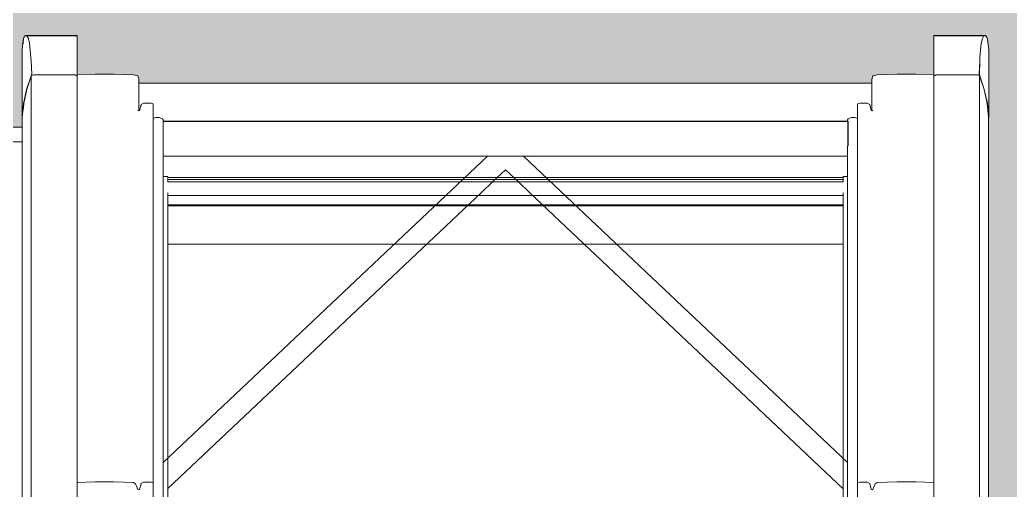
# Model space of a CAD drawing. Header units: metres. Extents: x -208 to 1512, y -277 to 123.
# Drawn here: x 17.092 to 17.965, y -22.439 to -22.025 of the extents above; entities that cross this region are included whole.
import ezdxf

# ---------------------------------------------------------------- set-up
doc = ezdxf.new("R2010")
doc.units = ezdxf.units.M
doc.header["$MEASUREMENT"] = 0
doc.linetypes.add('Wipeout_Contour', pattern=[1, 0, -1])
doc.layers.add('325 Dachfenster', color=7, linetype='Continuous')
doc.layers.add('330 Dachaufbau', color=7, linetype='Continuous')

# ---------------------------------------------------------------- blocks, each defined once
blk = doc.blocks.new('Dachfläche_8_4', base_point=(18.9306, -21.27982))
at = {"color": 254, "linetype": 'Wipeout_Contour', "lineweight": 0, "ltscale": 111.871495}
blk.add_wipeout([(17.89688, -22.11982), (16.23688, -22.11982), (16.23688, -22.14457), (17.89688, -22.14457)], dxfattribs=at).dxf.layer = '330 Dachaufbau'
at = {"layer": '330 Dachaufbau', "linetype": 'Continuous', "lineweight": 0, "true_color": 0x000000}
h = blk.add_hatch(color=18, dxfattribs=at)
h.paths.add_polyline_path([(18.91751, -24.33504), (18.9306, -21.27982), (12.32089, -21.27982), (12.32089, -21.295), (15.47503, -21.295), (15.47503, -24.33504)])
h.paths.add_polyline_path([(16.23688, -23.72517), (16.23688, -22.11982), (17.89688, -22.11982), (17.89688, -23.72517)], flags=0)
at = {"layer": '330 Dachaufbau', "color": 7, "linetype": 'Continuous', "lineweight": 18, "flags": 128}
blk.add_lwpolyline([(17.89688, -22.11982), (16.23688, -22.11982)], dxfattribs=at)
at = {"color": 254, "linetype": 'Wipeout_Contour', "lineweight": 0, "ltscale": 112.050557}
blk.add_wipeout([(17.89688, -22.17992), (16.23688, -22.17992), (16.23688, -22.1976), (17.89688, -22.1976)], dxfattribs=at).dxf.layer = '330 Dachaufbau'
at = {"layer": '330 Dachaufbau', "color": 7, "linetype": 'Continuous', "lineweight": 18, "flags": 128}
blk.add_lwpolyline([(16.23688, -22.1976), (17.89688, -22.1976)], dxfattribs=at)
at = {"color": 254, "linetype": 'Wipeout_Contour', "lineweight": 0, "ltscale": 111.966853}
blk.add_wipeout([(17.89688, -22.14457), (16.23688, -22.14457), (16.23688, -22.17992), (17.89688, -22.17992)], dxfattribs=at).dxf.layer = '330 Dachaufbau'
at = {"layer": '330 Dachaufbau', "color": 7, "linetype": 'Continuous', "lineweight": 18, "flags": 128}
blk.add_lwpolyline([(17.89688, -23.72517), (17.89688, -22.11982)], dxfattribs=at)
blk = doc.blocks.new('VELUX SlopeRoofBundle[6]_4')
at = {"color": 254, "linetype": 'Wipeout_Contour', "lineweight": 0, "ltscale": 139.152396}
blk.add_wipeout([(17.0943, -22.11113), (17.0956, -22.09889), (17.0956, -22.04206), (17.09507, -22.04523), (17.0943, -22.05172)], dxfattribs=at).dxf.layer = '325 Dachfenster'
at = {"color": 254, "linetype": 'Wipeout_Contour', "lineweight": 0, "ltscale": 112.886539}
blk.add_wipeout([(17.2185, -22.11454), (17.2185, -22.11475), (17.8215, -22.11475), (17.8215, -22.11454)], dxfattribs=at).dxf.layer = '325 Dachfenster'
at = {"color": 254, "linetype": 'Wipeout_Contour', "lineweight": 0, "ltscale": 112.926953}
blk.add_wipeout([(17.2185, -22.12536), (17.2185, -22.12967), (17.8215, -22.12967), (17.8215, -22.12536)], dxfattribs=at).dxf.layer = '325 Dachfenster'
at = {"color": 254, "linetype": 'Wipeout_Contour', "lineweight": 0, "ltscale": 112.959704}
blk.add_wipeout([(17.2186, -22.13745), (17.2186, -22.13851), (17.8214, -22.13851), (17.8214, -22.13745)], dxfattribs=at).dxf.layer = '325 Dachfenster'
at = {"color": 254, "linetype": 'Wipeout_Contour', "lineweight": 0, "ltscale": 283.736106}
blk.add_wipeout([(17.08, -22.14657), (17.08, -22.76367), (17.09238, -22.76367), (17.0924, -22.71636), (17.0924, -22.70039), (17.0937, -22.68649), (17.0943, -22.68333), (17.0943, -22.68332), (17.0945, -22.68144), (17.0945, -22.14657)], dxfattribs=at).dxf.layer = '325 Dachfenster'
at = {"color": 254, "linetype": 'Wipeout_Contour', "lineweight": 0, "ltscale": 112.982748}
blk.add_wipeout([(17.2186, -22.1453), (17.2186, -22.14537), (17.8214, -22.14537), (17.8214, -22.1453)], dxfattribs=at).dxf.layer = '325 Dachfenster'
at = {"color": 254, "linetype": 'Wipeout_Contour', "lineweight": 0, "ltscale": 113.266454}
blk.add_wipeout([(17.1428, -22.43262), (17.1428, -22.61651), (17.1587, -22.61651), (17.1587, -22.4321)], dxfattribs=at).dxf.layer = '325 Dachfenster'
at = {"color": 254, "linetype": 'Wipeout_Contour', "lineweight": 0, "ltscale": 113.389064}
blk.add_wipeout([(17.1971, -22.4391), (17.1971, -22.61651), (17.1979, -22.61651), (17.1979, -22.43882)], dxfattribs=at).dxf.layer = '325 Dachfenster'
at = {"color": 254, "linetype": 'Wipeout_Contour', "lineweight": 0, "ltscale": 114.974273}
blk.add_wipeout([(17.8429, -22.61651), (17.8437, -22.61651), (17.8437, -22.43889), (17.8429, -22.4391)], dxfattribs=at).dxf.layer = '325 Dachfenster'
at = {"color": 254, "linetype": 'Wipeout_Contour', "lineweight": 0, "ltscale": 139.170941}
blk.add_wipeout([(17.08, -22.1328), (17.08, -22.14657), (17.0945, -22.14657), (17.0945, -22.13315), (17.0945, -22.1328)], dxfattribs=at).dxf.layer = '325 Dachfenster'
at = {"color": 254, "linetype": 'Wipeout_Contour', "lineweight": 0, "ltscale": 112.962357}
blk.add_wipeout([(17.2186, -22.13851), (17.2186, -22.13915), (17.8214, -22.13915), (17.8214, -22.13851)], dxfattribs=at).dxf.layer = '325 Dachfenster'
at = {"color": 254, "linetype": 'Wipeout_Contour', "lineweight": 0, "ltscale": 113.386816}
blk.add_wipeout([(17.1963, -22.61651), (17.1971, -22.61651), (17.1971, -22.4391), (17.1963, -22.43889)], dxfattribs=at).dxf.layer = '325 Dachfenster'
at = {"color": 254, "linetype": 'Wipeout_Contour', "lineweight": 0, "ltscale": 114.972565}
blk.add_wipeout([(17.8421, -22.61651), (17.8429, -22.61651), (17.8429, -22.4391), (17.8421, -22.43882)], dxfattribs=at).dxf.layer = '325 Dachfenster'
at = {"color": 254, "linetype": 'Wipeout_Contour', "lineweight": 0, "ltscale": 112.941597}
blk.add_wipeout([(17.2185, -22.13469), (17.8215, -22.13469), (17.8215, -22.12967), (17.2185, -22.12967)], dxfattribs=at).dxf.layer = '325 Dachfenster'
at = {"color": 254, "linetype": 'Wipeout_Contour', "lineweight": 0, "ltscale": 112.964465}
blk.add_wipeout([(17.2186, -22.13915), (17.2186, -22.13986), (17.8214, -22.13986), (17.8214, -22.13915)], dxfattribs=at).dxf.layer = '325 Dachfenster'
at = {"color": 254, "linetype": 'Wipeout_Contour', "lineweight": 0, "ltscale": 113.400778}
blk.add_wipeout([(17.1943, -22.61651), (17.1963, -22.61651), (17.1963, -22.43889), (17.1943, -22.43373)], dxfattribs=at).dxf.layer = '325 Dachfenster'
at = {"color": 254, "linetype": 'Wipeout_Contour', "lineweight": 0, "ltscale": 114.986685}
blk.add_wipeout([(17.8408, -22.61651), (17.8421, -22.61651), (17.8421, -22.43882), (17.8408, -22.43366)], dxfattribs=at).dxf.layer = '325 Dachfenster'
at = {"color": 254, "linetype": 'Wipeout_Contour', "lineweight": 0, "ltscale": 112.903675}
blk.add_wipeout([(17.2185, -22.11475), (17.2185, -22.12536), (17.8215, -22.12536), (17.8215, -22.11475)], dxfattribs=at).dxf.layer = '325 Dachfenster'
at = {"color": 254, "linetype": 'Wipeout_Contour', "lineweight": 0, "ltscale": 112.974192}
blk.add_wipeout([(17.2186, -22.1453), (17.8214, -22.1453), (17.8214, -22.13986), (17.2186, -22.13986)], dxfattribs=at).dxf.layer = '325 Dachfenster'
at = {"color": 254, "linetype": 'Wipeout_Contour', "lineweight": 0, "ltscale": 113.407992}
blk.add_wipeout([(17.1979, -22.43882), (17.1979, -22.61651), (17.1992, -22.61651), (17.1992, -22.43366)], dxfattribs=at).dxf.layer = '325 Dachfenster'
at = {"color": 254, "linetype": 'Wipeout_Contour', "lineweight": 0, "ltscale": 114.943603}
blk.add_wipeout([(17.8321, -22.61651), (17.8387, -22.61651), (17.8387, -22.43239), (17.8321, -22.43239)], dxfattribs=at).dxf.layer = '325 Dachfenster'
at = {"color": 254, "linetype": 'Wipeout_Contour', "lineweight": 0, "ltscale": 114.994396}
blk.add_wipeout([(17.8437, -22.61651), (17.8457, -22.61651), (17.8457, -22.43373), (17.8437, -22.43889)], dxfattribs=at).dxf.layer = '325 Dachfenster'
at = {"color": 254, "linetype": 'Wipeout_Contour', "lineweight": 0, "ltscale": 225.935378}
blk.add_wipeout([(17.2185, -22.13554), (17.2185, -22.1364), (17.2186, -22.13667), (17.2186, -22.13745), (17.8214, -22.13745), (17.8214, -22.13667), (17.8215, -22.1364), (17.8215, -22.13554)], dxfattribs=at).dxf.layer = '325 Dachfenster'
at = {"color": 254, "linetype": 'Wipeout_Contour', "lineweight": 0, "ltscale": 113.373367}
blk.add_wipeout([(17.1925, -22.61651), (17.1943, -22.61651), (17.1943, -22.43373), (17.1925, -22.43267)], dxfattribs=at).dxf.layer = '325 Dachfenster'
at = {"color": 254, "linetype": 'Wipeout_Contour', "lineweight": 0, "ltscale": 113.394759}
blk.add_wipeout([(17.2013, -22.61651), (17.2079, -22.61651), (17.2079, -22.43239), (17.2013, -22.43239)], dxfattribs=at).dxf.layer = '325 Dachfenster'
at = {"color": 254, "linetype": 'Wipeout_Contour', "lineweight": 0, "ltscale": 114.935421}
blk.add_wipeout([(17.8302, -22.61651), (17.8321, -22.61651), (17.8321, -22.43239), (17.8302, -22.43288)], dxfattribs=at).dxf.layer = '325 Dachfenster'
at = {"color": 254, "linetype": 'Wipeout_Contour', "lineweight": 0, "ltscale": 114.960743}
blk.add_wipeout([(17.8387, -22.61651), (17.8408, -22.61651), (17.8408, -22.43366), (17.8387, -22.43239)], dxfattribs=at).dxf.layer = '325 Dachfenster'
at = {"color": 254, "linetype": 'Wipeout_Contour', "lineweight": 0, "ltscale": 114.977024}
blk.add_wipeout([(17.8457, -22.61651), (17.8475, -22.61651), (17.8475, -22.43267), (17.8457, -22.43373)], dxfattribs=at).dxf.layer = '325 Dachfenster'
at = {"color": 254, "linetype": 'Wipeout_Contour', "lineweight": 0, "ltscale": 112.950726}
blk.add_wipeout([(17.2185, -22.13469), (17.2185, -22.13554), (17.8215, -22.13554), (17.8215, -22.13469)], dxfattribs=at).dxf.layer = '325 Dachfenster'
at = {"color": 254, "linetype": 'Wipeout_Contour', "lineweight": 0, "ltscale": 113.346675}
blk.add_wipeout([(17.1749, -22.61651), (17.1925, -22.61651), (17.1925, -22.43267), (17.1749, -22.4321)], dxfattribs=at).dxf.layer = '325 Dachfenster'
at = {"color": 254, "linetype": 'Wipeout_Contour', "lineweight": 0, "ltscale": 113.390509}
blk.add_wipeout([(17.1992, -22.61651), (17.2013, -22.61651), (17.2013, -22.43239), (17.1992, -22.43366)], dxfattribs=at).dxf.layer = '325 Dachfenster'
at = {"color": 254, "linetype": 'Wipeout_Contour', "lineweight": 0, "ltscale": 113.407527}
blk.add_wipeout([(17.2079, -22.61651), (17.2098, -22.61651), (17.2098, -22.43288), (17.2079, -22.43239)], dxfattribs=at).dxf.layer = '325 Dachfenster'
at = {"color": 254, "linetype": 'Wipeout_Contour', "lineweight": 0, "ltscale": 114.998055}
blk.add_wipeout([(17.8475, -22.61651), (17.8651, -22.61651), (17.8651, -22.4321), (17.8475, -22.43267)], dxfattribs=at).dxf.layer = '325 Dachfenster'
at = {"color": 254, "linetype": 'Wipeout_Contour', "lineweight": 0, "ltscale": 112.587701}
blk.add_wipeout([(17.2079, -22.0987), (17.2079, -22.43239), (17.2098, -22.43288), (17.2098, -22.0992)], dxfattribs=at).dxf.layer = '325 Dachfenster'
at = {"color": 254, "linetype": 'Wipeout_Contour', "lineweight": 0, "ltscale": 112.58009}
blk.add_wipeout([(17.1971, -22.10542), (17.1971, -22.4391), (17.1979, -22.43882), (17.1979, -22.10514)], dxfattribs=at).dxf.layer = '325 Dachfenster'
at = {"color": 254, "linetype": 'Wipeout_Contour', "lineweight": 0, "ltscale": 169.744803}
blk.add_wipeout([(17.8436, -22.10523), (17.8429, -22.10542), (17.8429, -22.4391), (17.8437, -22.43889), (17.8437, -22.10517), (17.8436, -22.1052)], dxfattribs=at).dxf.layer = '325 Dachfenster'
at = {"color": 254, "linetype": 'Wipeout_Contour', "lineweight": 0, "ltscale": 113.302779}
blk.add_wipeout([(17.1587, -22.4321), (17.1587, -22.61651), (17.1749, -22.61651), (17.1749, -22.4321)], dxfattribs=at).dxf.layer = '325 Dachfenster'
at = {"color": 254, "linetype": 'Wipeout_Contour', "lineweight": 0, "ltscale": 115.037238}
blk.add_wipeout([(17.8651, -22.61651), (17.8813, -22.61651), (17.8813, -22.4321), (17.8651, -22.4321)], dxfattribs=at).dxf.layer = '325 Dachfenster'
at = {"color": 254, "linetype": 'Wipeout_Contour', "lineweight": 0, "ltscale": 112.445188}
blk.add_wipeout([(17.1428, -22.0989), (17.1428, -22.43262), (17.1587, -22.4321), (17.1587, -22.09838)], dxfattribs=at).dxf.layer = '325 Dachfenster'
at = {"color": 254, "linetype": 'Wipeout_Contour', "lineweight": 0, "ltscale": 114.163871}
blk.add_wipeout([(17.8421, -22.10514), (17.8408, -22.09998), (17.8408, -22.43366), (17.8421, -22.43882)], dxfattribs=at).dxf.layer = '325 Dachfenster'
at = {"color": 254, "linetype": 'Wipeout_Contour', "lineweight": 0, "ltscale": 168.275617}
blk.add_wipeout([(17.1964, -22.1052), (17.1963, -22.10517), (17.1963, -22.43889), (17.1971, -22.4391), (17.1971, -22.10542), (17.1964, -22.10523)], dxfattribs=at).dxf.layer = '325 Dachfenster'
at = {"color": 254, "linetype": 'Wipeout_Contour', "lineweight": 0, "ltscale": 115.079729}
blk.add_wipeout([(17.8813, -22.61651), (17.8972, -22.61651), (17.8972, -22.43262), (17.8813, -22.4321)], dxfattribs=at).dxf.layer = '325 Dachfenster'
at = {"color": 254, "linetype": 'Wipeout_Contour', "lineweight": 0, "ltscale": 112.566374}
blk.add_wipeout([(17.1943, -22.10001), (17.1943, -22.43373), (17.1963, -22.43889), (17.1963, -22.10517)], dxfattribs=at).dxf.layer = '325 Dachfenster'
at = {"color": 254, "linetype": 'Wipeout_Contour', "lineweight": 0, "ltscale": 114.171655}
blk.add_wipeout([(17.8457, -22.10001), (17.8437, -22.10517), (17.8437, -22.43889), (17.8457, -22.43373)], dxfattribs=at).dxf.layer = '325 Dachfenster'
at = {"color": 254, "linetype": 'Wipeout_Contour', "lineweight": 0, "ltscale": 112.573639}
blk.add_wipeout([(17.1979, -22.10514), (17.1979, -22.43882), (17.1992, -22.43366), (17.1992, -22.09998)], dxfattribs=at).dxf.layer = '325 Dachfenster'
at = {"color": 254, "linetype": 'Wipeout_Contour', "lineweight": 0, "ltscale": 114.174932}
blk.add_wipeout([(17.8429, -22.10542), (17.8421, -22.10514), (17.8421, -22.43882), (17.8429, -22.4391)], dxfattribs=at).dxf.layer = '325 Dachfenster'
at = {"layer": '325 Dachfenster', "linetype": 'Continuous', "lineweight": 0, "flags": 128}
for points in [[(17.1971, -22.4391), (17.1963, -22.43889)], [(17.1979, -22.43882), (17.1971, -22.4391)], [(17.8421, -22.43882), (17.8429, -22.4391)], [(17.8429, -22.4391), (17.8437, -22.43889)]]:
    blk.add_lwpolyline(points, dxfattribs=at)
at = {"color": 254, "linetype": 'Wipeout_Contour', "lineweight": 0, "ltscale": 112.551829}
blk.add_wipeout([(17.1925, -22.43267), (17.1943, -22.43373), (17.1943, -22.10001), (17.1925, -22.09895)], dxfattribs=at).dxf.layer = '325 Dachfenster'
at = {"color": 254, "linetype": 'Wipeout_Contour', "lineweight": 0, "ltscale": 112.567972}
blk.add_wipeout([(17.1992, -22.09998), (17.1992, -22.43366), (17.2013, -22.43239), (17.2013, -22.0987)], dxfattribs=at).dxf.layer = '325 Dachfenster'
at = {"color": 254, "linetype": 'Wipeout_Contour', "lineweight": 0, "ltscale": 114.136753}
blk.add_wipeout([(17.8321, -22.0987), (17.8321, -22.43239), (17.8387, -22.43239), (17.8387, -22.0987)], dxfattribs=at).dxf.layer = '325 Dachfenster'
at = {"color": 254, "linetype": 'Wipeout_Contour', "lineweight": 0, "ltscale": 114.167064}
blk.add_wipeout([(17.8457, -22.43373), (17.8475, -22.43267), (17.8475, -22.09895), (17.8457, -22.10001)], dxfattribs=at).dxf.layer = '325 Dachfenster'
at = {"color": 254, "linetype": 'Wipeout_Contour', "lineweight": 0, "ltscale": 112.525818}
blk.add_wipeout([(17.1749, -22.4321), (17.1925, -22.43267), (17.1925, -22.09895), (17.1749, -22.09838)], dxfattribs=at).dxf.layer = '325 Dachfenster'
at = {"color": 254, "linetype": 'Wipeout_Contour', "lineweight": 0, "ltscale": 112.576806}
blk.add_wipeout([(17.2079, -22.0987), (17.2013, -22.0987), (17.2013, -22.43239), (17.2079, -22.43239)], dxfattribs=at).dxf.layer = '325 Dachfenster'
at = {"color": 254, "linetype": 'Wipeout_Contour', "lineweight": 0, "ltscale": 114.126774}
blk.add_wipeout([(17.8302, -22.43288), (17.8321, -22.43239), (17.8321, -22.0987), (17.8302, -22.0992)], dxfattribs=at).dxf.layer = '325 Dachfenster'
at = {"color": 254, "linetype": 'Wipeout_Contour', "lineweight": 0, "ltscale": 114.14955}
blk.add_wipeout([(17.8387, -22.0987), (17.8387, -22.43239), (17.8408, -22.43366), (17.8408, -22.09998)], dxfattribs=at).dxf.layer = '325 Dachfenster'
at = {"color": 254, "linetype": 'Wipeout_Contour', "lineweight": 0, "ltscale": 114.189111}
blk.add_wipeout([(17.8475, -22.09895), (17.8475, -22.43267), (17.8651, -22.4321), (17.8651, -22.09838)], dxfattribs=at).dxf.layer = '325 Dachfenster'
at = {"layer": '325 Dachfenster', "linetype": 'Continuous', "lineweight": 0, "flags": 128}
for points in [[(17.1943, -22.43373), (17.1925, -22.43267)], [(17.1963, -22.43889), (17.1943, -22.43373)], [(17.1992, -22.43366), (17.1979, -22.43882)], [(17.2013, -22.43239), (17.1992, -22.43366)], [(17.8387, -22.43239), (17.8408, -22.43366)], [(17.8408, -22.43366), (17.8421, -22.43882)], [(17.8437, -22.43889), (17.8457, -22.43373)], [(17.8457, -22.43373), (17.8475, -22.43267)]]:
    blk.add_lwpolyline(points, dxfattribs=at)
at = {"color": 254, "linetype": 'Wipeout_Contour', "lineweight": 0, "ltscale": 111.714369}
blk.add_wipeout([(17.1963, -22.0747), (17.1943, -22.10001), (17.1963, -22.1051), (17.1973, -22.07745)], dxfattribs=at).dxf.layer = '325 Dachfenster'
at = {"color": 254, "linetype": 'Wipeout_Contour', "lineweight": 0, "ltscale": 200.494848}
blk.add_wipeout([(17.8427, -22.07745), (17.8427, -22.10535), (17.8429, -22.10542), (17.8436, -22.10523), (17.8436, -22.1052), (17.84367, -22.10518), (17.8437, -22.1051)], dxfattribs=at).dxf.layer = '325 Dachfenster'
at = {"color": 254, "linetype": 'Wipeout_Contour', "lineweight": 0, "ltscale": 112.483609}
blk.add_wipeout([(17.1587, -22.09838), (17.1587, -22.4321), (17.1749, -22.4321), (17.1749, -22.09838)], dxfattribs=at).dxf.layer = '325 Dachfenster'
at = {"color": 254, "linetype": 'Wipeout_Contour', "lineweight": 0, "ltscale": 114.230555}
blk.add_wipeout([(17.8651, -22.09838), (17.8651, -22.4321), (17.8813, -22.4321), (17.8813, -22.09838)], dxfattribs=at).dxf.layer = '325 Dachfenster'
at = {"color": 254, "linetype": 'Wipeout_Contour', "lineweight": 0, "ltscale": 111.870671}
blk.add_wipeout([(17.1428, -22.07358), (17.1428, -22.0989), (17.1587, -22.09838), (17.1587, -22.07307)], dxfattribs=at).dxf.layer = '325 Dachfenster'
at = {"color": 254, "linetype": 'Wipeout_Contour', "lineweight": 0, "ltscale": 111.952352}
blk.add_wipeout([(17.1749, -22.07307), (17.1749, -22.09838), (17.1925, -22.09895), (17.1925, -22.07364)], dxfattribs=at).dxf.layer = '325 Dachfenster'
at = {"color": 254, "linetype": 'Wipeout_Contour', "lineweight": 0, "ltscale": 113.748812}
blk.add_wipeout([(17.84371, -22.07478), (17.8427, -22.07745), (17.8437, -22.1051), (17.8457, -22.10001)], dxfattribs=at).dxf.layer = '325 Dachfenster'
at = {"color": 254, "linetype": 'Wipeout_Contour', "lineweight": 0, "ltscale": 114.27155}
blk.add_wipeout([(17.8813, -22.4321), (17.8972, -22.43262), (17.8972, -22.0989), (17.8813, -22.09838)], dxfattribs=at).dxf.layer = '325 Dachfenster'
at = {"color": 254, "linetype": 'Wipeout_Contour', "lineweight": 0, "ltscale": 391.576561}
blk.add_wipeout([(17.0943, -22.11113), (17.0945, -22.11128), (17.0945, -22.11113), (17.0958, -22.09889), (17.0985, -22.08671), (17.1025, -22.07476), (17.1043, -22.07381), (17.1411, -22.07381), (17.1428, -22.07506), (17.1428, -22.07366), (17.10272, -22.07366), (17.1023, -22.07476), (17.0983, -22.08671), (17.0956, -22.09889)], dxfattribs=at).dxf.layer = '325 Dachfenster'
at = {"color": 254, "linetype": 'Wipeout_Contour', "lineweight": 0, "ltscale": 111.909858}
blk.add_wipeout([(17.1587, -22.07307), (17.1587, -22.09838), (17.1749, -22.09838), (17.1749, -22.07307)], dxfattribs=at).dxf.layer = '325 Dachfenster'
at = {"color": 254, "linetype": 'Wipeout_Contour', "lineweight": 0, "ltscale": 83.915451}
blk.add_wipeout([(17.1925, -22.07364), (17.1925, -22.09895), (17.1963, -22.0747)], dxfattribs=at).dxf.layer = '325 Dachfenster'
at = {"color": 254, "linetype": 'Wipeout_Contour', "lineweight": 0, "ltscale": 85.554712}
blk.add_wipeout([(17.8475, -22.09895), (17.8437, -22.0747), (17.8457, -22.10001)], dxfattribs=at).dxf.layer = '325 Dachfenster'
at = {"color": 254, "linetype": 'Wipeout_Contour', "lineweight": 0, "ltscale": 166.723234}
blk.add_wipeout([(17.09599, -22.04094), (17.0956, -22.04206), (17.0956, -22.09889), (17.0983, -22.08671), (17.0983, -22.03938), (17.0973, -22.03909)], dxfattribs=at).dxf.layer = '325 Dachfenster'
at = {"color": 254, "linetype": 'Wipeout_Contour', "lineweight": 0, "ltscale": 84.361829}
blk.add_wipeout([(17.1925, -22.09895), (17.1943, -22.10001), (17.1963, -22.0747)], dxfattribs=at).dxf.layer = '325 Dachfenster'
at = {"color": 254, "linetype": 'Wipeout_Contour', "lineweight": 0, "ltscale": 84.482014}
blk.add_wipeout([(17.8437, -22.0747), (17.8427, -22.07745), (17.84371, -22.07478)], dxfattribs=at).dxf.layer = '325 Dachfenster'
at = {"color": 254, "linetype": 'Wipeout_Contour', "lineweight": 0, "ltscale": 222.279248}
blk.add_wipeout([(17.0983, -22.03938), (17.0983, -22.08671), (17.1023, -22.07476), (17.1023, -22.06172), (17.10218, -22.05852), (17.10097, -22.046), (17.1, -22.04179), (17.0986, -22.03944)], dxfattribs=at).dxf.layer = '325 Dachfenster'
at = {"color": 254, "linetype": 'Wipeout_Contour', "lineweight": 0, "ltscale": 84.52325}
blk.add_wipeout([(17.8475, -22.07364), (17.8437, -22.0747), (17.8475, -22.09895)], dxfattribs=at).dxf.layer = '325 Dachfenster'
at = {"color": 254, "linetype": 'Wipeout_Contour', "lineweight": 0, "ltscale": 198.272309}
blk.add_wipeout([(17.1963, -22.1051), (17.19633, -22.10518), (17.1964, -22.1052), (17.1964, -22.10523), (17.1971, -22.10542), (17.1973, -22.10535), (17.1973, -22.07745)], dxfattribs=at).dxf.layer = '325 Dachfenster'
at = {"color": 254, "linetype": 'Wipeout_Contour', "lineweight": 0, "ltscale": 141.288733}
blk.add_wipeout([(17.0958, -22.09889), (17.0945, -22.11113), (17.0945, -22.68144), (17.0956, -22.67108), (17.0958, -22.67017)], dxfattribs=at).dxf.layer = '325 Dachfenster'
at = {"color": 254, "linetype": 'Wipeout_Contour', "lineweight": 0, "ltscale": 111.677124}
blk.add_wipeout([(17.1428, -22.046), (17.10097, -22.046), (17.10218, -22.05852), (17.1428, -22.05852)], dxfattribs=at).dxf.layer = '325 Dachfenster'
at = {"color": 254, "linetype": 'Wipeout_Contour', "lineweight": 0, "ltscale": 113.623253}
blk.add_wipeout([(17.8651, -22.07307), (17.8475, -22.07364), (17.8475, -22.09895), (17.8651, -22.09838)], dxfattribs=at).dxf.layer = '325 Dachfenster'
at = {"color": 254, "linetype": 'Wipeout_Contour', "lineweight": 0, "ltscale": 112.801632}
blk.add_wipeout([(17.1973, -22.09305), (17.8427, -22.09305), (17.8427, -22.0811), (17.1973, -22.0811)], dxfattribs=at).dxf.layer = '325 Dachfenster'
at = {"color": 254, "linetype": 'Wipeout_Contour', "lineweight": 0, "ltscale": 141.198708}
blk.add_wipeout([(17.0958, -22.09889), (17.0958, -22.67017), (17.0983, -22.65891), (17.0985, -22.65831), (17.0985, -22.08671)], dxfattribs=at).dxf.layer = '325 Dachfenster'
at = {"color": 254, "linetype": 'Wipeout_Contour', "lineweight": 0, "ltscale": 112.233382}
blk.add_wipeout([(17.1963, -22.1051), (17.1943, -22.10001), (17.1963, -22.10517), (17.19633, -22.10518)], dxfattribs=at).dxf.layer = '325 Dachfenster'
at = {"color": 254, "linetype": 'Wipeout_Contour', "lineweight": 0, "ltscale": 111.653183}
blk.add_wipeout([(17.1428, -22.04179), (17.1, -22.04179), (17.10097, -22.046), (17.1428, -22.046)], dxfattribs=at).dxf.layer = '325 Dachfenster'
at = {"color": 254, "linetype": 'Wipeout_Contour', "lineweight": 0, "ltscale": 139.730723}
blk.add_wipeout([(17.10218, -22.05852), (17.1023, -22.06172), (17.10281, -22.07323), (17.1428, -22.07323), (17.1428, -22.05852)], dxfattribs=at).dxf.layer = '325 Dachfenster'
at = {"color": 254, "linetype": 'Wipeout_Contour', "lineweight": 0, "ltscale": 113.665536}
blk.add_wipeout([(17.8651, -22.07307), (17.8651, -22.09838), (17.8813, -22.09838), (17.8813, -22.07307)], dxfattribs=at).dxf.layer = '325 Dachfenster'
at = {"color": 254, "linetype": 'Wipeout_Contour', "lineweight": 0, "ltscale": 112.782597}
blk.add_wipeout([(17.1973, -22.08103), (17.1973, -22.0811), (17.8427, -22.0811), (17.8427, -22.08103)], dxfattribs=at).dxf.layer = '325 Dachfenster'
at = {"color": 254, "linetype": 'Wipeout_Contour', "lineweight": 0, "ltscale": 451.834468}
blk.add_wipeout([(17.1973, -22.10535), (17.1979, -22.10514), (17.1992, -22.09998), (17.2013, -22.0987), (17.2079, -22.0987), (17.2098, -22.0992), (17.2098, -22.10761), (17.8302, -22.10761), (17.8302, -22.0992), (17.8321, -22.0987), (17.8387, -22.0987), (17.8408, -22.09998), (17.8421, -22.10514), (17.8427, -22.10535), (17.8427, -22.09305), (17.1973, -22.09305)], dxfattribs=at).dxf.layer = '325 Dachfenster'
at = {"layer": '325 Dachfenster', "linetype": 'Continuous', "lineweight": 0, "flags": 128}
for points in [[(17.1973, -22.07745), (17.1963, -22.0747)], [(17.1973, -22.10535), (17.1973, -22.07745)], [(17.1973, -22.08103), (17.8427, -22.08103)], [(17.8427, -22.07745), (17.8437, -22.0747)], [(17.1979, -22.10514), (17.1992, -22.09998)], [(17.1992, -22.09998), (17.2013, -22.0987)], [(17.2013, -22.0987), (17.2079, -22.0987), (17.2098, -22.0992)], [(17.8302, -22.0992), (17.8321, -22.0987), (17.8387, -22.0987)], [(17.19633, -22.10518), (17.1963, -22.1051)], [(17.1964, -22.1052), (17.1964, -22.10523)], [(17.1964, -22.10523), (17.1971, -22.10542)], [(17.1971, -22.10542), (17.1979, -22.10514)]]:
    blk.add_lwpolyline(points, dxfattribs=at)
at = {"color": 254, "linetype": 'Wipeout_Contour', "lineweight": 0, "ltscale": 140.084684}
blk.add_wipeout([(17.0973, -22.03909), (17.0983, -22.03938), (17.0986, -22.03944), (17.1428, -22.03944), (17.1428, -22.03909)], dxfattribs=at).dxf.layer = '325 Dachfenster'
at = {"color": 254, "linetype": 'Wipeout_Contour', "lineweight": 0, "ltscale": 112.440291}
blk.add_wipeout([(17.1023, -22.06172), (17.1023, -22.07476), (17.10272, -22.07366), (17.10281, -22.07323)], dxfattribs=at).dxf.layer = '325 Dachfenster'
at = {"color": 254, "linetype": 'Wipeout_Contour', "lineweight": 0, "ltscale": 113.706785}
blk.add_wipeout([(17.8813, -22.07307), (17.8813, -22.09838), (17.8972, -22.0989), (17.8972, -22.07358)], dxfattribs=at).dxf.layer = '325 Dachfenster'
at = {"color": 254, "linetype": 'Wipeout_Contour', "lineweight": 0, "ltscale": 115.006847}
blk.add_wipeout([(17.8437, -22.1051), (17.84367, -22.10518), (17.8437, -22.10517), (17.8457, -22.10001)], dxfattribs=at).dxf.layer = '325 Dachfenster'
at = {"color": 254, "linetype": 'Wipeout_Contour', "lineweight": 0, "ltscale": 396.256603}
blk.add_wipeout([(17.2098, -22.10761), (17.2098, -22.11218), (17.2122, -22.11136), (17.2153, -22.11143), (17.2181, -22.11256), (17.2186, -22.11341), (17.2186, -22.11454), (17.8214, -22.11454), (17.8214, -22.11341), (17.8219, -22.11256), (17.8247, -22.11143), (17.8278, -22.11136), (17.8302, -22.11218), (17.8302, -22.10761)], dxfattribs=at).dxf.layer = '325 Dachfenster'
at = {"layer": '325 Dachfenster', "linetype": 'Continuous', "lineweight": 0, "flags": 128}
for points in [[(17.8427, -22.10535), (17.8427, -22.07745)], [(17.8387, -22.0987), (17.8408, -22.09998)], [(17.8408, -22.09998), (17.8421, -22.10514)], [(17.8421, -22.10514), (17.8429, -22.10542)], [(17.8429, -22.10542), (17.8436, -22.10523)], [(17.8436, -22.10523), (17.8436, -22.1052)], [(17.84367, -22.10518), (17.8437, -22.1051)]]:
    blk.add_lwpolyline(points, dxfattribs=at)
at = {"color": 254, "linetype": 'Wipeout_Contour', "lineweight": 0, "ltscale": 111.635615}
blk.add_wipeout([(17.1428, -22.03944), (17.0986, -22.03944), (17.1, -22.04179), (17.1428, -22.04179)], dxfattribs=at).dxf.layer = '325 Dachfenster'
at = {"color": 254, "linetype": 'Wipeout_Contour', "lineweight": 0, "ltscale": 111.761755}
blk.add_wipeout([(17.10272, -22.07366), (17.1428, -22.07366), (17.1428, -22.07323), (17.10281, -22.07323)], dxfattribs=at).dxf.layer = '325 Dachfenster'
at = {"color": 254, "linetype": 'Wipeout_Contour', "lineweight": 0, "ltscale": 394.967672}
blk.add_wipeout([(17.8972, -22.07366), (17.8972, -22.07506), (17.8989, -22.07381), (17.9357, -22.07381), (17.9375, -22.07476), (17.9415, -22.08671), (17.9442, -22.09889), (17.9455, -22.11113), (17.9455, -22.11128), (17.9457, -22.11113), (17.9444, -22.09889), (17.9417, -22.08671), (17.9377, -22.07476), (17.93728, -22.07366)], dxfattribs=at).dxf.layer = '325 Dachfenster'
at = {"color": 254, "linetype": 'Wipeout_Contour', "lineweight": 0, "ltscale": 112.909651}
blk.add_wipeout([(17.2098, -22.11218), (17.2098, -22.61651), (17.2122, -22.61651), (17.2122, -22.11136)], dxfattribs=at).dxf.layer = '325 Dachfenster'
at = {"color": 254, "linetype": 'Wipeout_Contour', "lineweight": 0, "ltscale": 227.611677}
blk.add_wipeout([(17.8219, -22.11256), (17.8214, -22.11341), (17.8214, -22.11454), (17.8215, -22.11454), (17.8215, -22.1364), (17.8214, -22.13667), (17.8214, -22.61651), (17.8219, -22.61651)], dxfattribs=at).dxf.layer = '325 Dachfenster'
at = {"color": 254, "linetype": 'Wipeout_Contour', "lineweight": 0, "ltscale": 114.43389}
blk.add_wipeout([(17.8302, -22.11218), (17.8278, -22.11136), (17.8278, -22.61651), (17.8302, -22.61651)], dxfattribs=at).dxf.layer = '325 Dachfenster'
at = {"layer": '325 Dachfenster', "linetype": 'Continuous', "lineweight": 0, "flags": 128}
blk.add_lwpolyline([(17.0973, -22.03909), (17.1428, -22.03909)], dxfattribs=at)
at = {"color": 254, "linetype": 'Wipeout_Contour', "lineweight": 0, "ltscale": 226.631221}
blk.add_wipeout([(17.9377, -22.07476), (17.9417, -22.08671), (17.9417, -22.03938), (17.9414, -22.03944), (17.94, -22.04179), (17.93903, -22.046), (17.93782, -22.05852), (17.9377, -22.06172)], dxfattribs=at).dxf.layer = '325 Dachfenster'
at = {"color": 254, "linetype": 'Wipeout_Contour', "lineweight": 0, "ltscale": 141.147009}
blk.add_wipeout([(17.0985, -22.08671), (17.0985, -22.65831), (17.1023, -22.64696), (17.1025, -22.64643), (17.1025, -22.07476)], dxfattribs=at).dxf.layer = '325 Dachfenster'
at = {"color": 254, "linetype": 'Wipeout_Contour', "lineweight": 0, "ltscale": 112.914676}
blk.add_wipeout([(17.2122, -22.11136), (17.2122, -22.61651), (17.2153, -22.61651), (17.2153, -22.11143)], dxfattribs=at).dxf.layer = '325 Dachfenster'
at = {"color": 254, "linetype": 'Wipeout_Contour', "lineweight": 0, "ltscale": 114.420474}
blk.add_wipeout([(17.8219, -22.11256), (17.8219, -22.61651), (17.8247, -22.61651), (17.8247, -22.11143)], dxfattribs=at).dxf.layer = '325 Dachfenster'
at = {"layer": '325 Dachfenster', "linetype": 'Continuous', "lineweight": 0, "flags": 128}
for points in [[(17.0943, -22.05172), (17.0943, -22.11113)], [(17.2098, -22.0992), (17.2098, -22.43288), (17.2098, -22.61651)], [(17.0943, -22.11113), (17.0945, -22.11128)], [(17.0945, -22.11113), (17.0945, -22.68144)], [(17.0945, -22.1328), (17.08, -22.1328), (17.0655, -22.1328)], [(17.2098, -22.43288), (17.2079, -22.43239), (17.2013, -22.43239)]]:
    blk.add_lwpolyline(points, dxfattribs=at)
at = {"color": 254, "linetype": 'Wipeout_Contour', "lineweight": 0, "ltscale": 113.691866}
blk.add_wipeout([(17.8972, -22.046), (17.8972, -22.05852), (17.93782, -22.05852), (17.93903, -22.046)], dxfattribs=at).dxf.layer = '325 Dachfenster'
at = {"color": 254, "linetype": 'Wipeout_Contour', "lineweight": 0, "ltscale": 170.595574}
blk.add_wipeout([(17.1043, -22.07381), (17.1025, -22.07476), (17.1025, -22.64643), (17.10275, -22.64578), (17.10283, -22.64569), (17.1043, -22.64569)], dxfattribs=at).dxf.layer = '325 Dachfenster'
at = {"color": 254, "linetype": 'Wipeout_Contour', "lineweight": 0, "ltscale": 112.924472}
blk.add_wipeout([(17.2153, -22.11143), (17.2153, -22.61651), (17.2181, -22.61651), (17.2181, -22.11256)], dxfattribs=at).dxf.layer = '325 Dachfenster'
at = {"color": 254, "linetype": 'Wipeout_Contour', "lineweight": 0, "ltscale": 114.425298}
blk.add_wipeout([(17.8247, -22.11143), (17.8247, -22.61651), (17.8278, -22.61651), (17.8278, -22.11136)], dxfattribs=at).dxf.layer = '325 Dachfenster'
at = {"layer": '325 Dachfenster', "linetype": 'Continuous', "lineweight": 0, "flags": 128}
for points in [[(17.8302, -22.0992), (17.8302, -22.43288), (17.8302, -22.61651)], [(17.2122, -22.11136), (17.2098, -22.11218)], [(17.8214, -22.11341), (17.8219, -22.11256)], [(17.8214, -22.11341), (17.8214, -22.11454)], [(17.8215, -22.11475), (17.8215, -22.11454)], [(17.8215, -22.1364), (17.8215, -22.13554), (17.8215, -22.13469), (17.8215, -22.12967), (17.8215, -22.12536), (17.8215, -22.11475)], [(17.8219, -22.11256), (17.8247, -22.11143)], [(17.8247, -22.11143), (17.8278, -22.11136)], [(17.8278, -22.11136), (17.8302, -22.11218)], [(17.8302, -22.43288), (17.8321, -22.43239), (17.8387, -22.43239)]]:
    blk.add_lwpolyline(points, dxfattribs=at)
at = {"color": 254, "linetype": 'Wipeout_Contour', "lineweight": 0, "ltscale": 113.660243}
blk.add_wipeout([(17.8972, -22.03944), (17.8972, -22.04179), (17.94, -22.04179), (17.9414, -22.03944)], dxfattribs=at).dxf.layer = '325 Dachfenster'
at = {"color": 254, "linetype": 'Wipeout_Contour', "lineweight": 0, "ltscale": 141.626602}
blk.add_wipeout([(17.8972, -22.05852), (17.8972, -22.07323), (17.93719, -22.07323), (17.9377, -22.06172), (17.93782, -22.05852)], dxfattribs=at).dxf.layer = '325 Dachfenster'
at = {"color": 254, "linetype": 'Wipeout_Contour', "lineweight": 0, "ltscale": 112.681677}
blk.add_wipeout([(17.1043, -22.07381), (17.1043, -22.64569), (17.1411, -22.64569), (17.1411, -22.07381)], dxfattribs=at).dxf.layer = '325 Dachfenster'
at = {"color": 254, "linetype": 'Wipeout_Contour', "lineweight": 0, "ltscale": 222.594644}
blk.add_wipeout([(17.2181, -22.11256), (17.2181, -22.61651), (17.2186, -22.61651), (17.2186, -22.13667), (17.2185, -22.1364), (17.2185, -22.11454), (17.2186, -22.11454), (17.2186, -22.11341)], dxfattribs=at).dxf.layer = '325 Dachfenster'
at = {"color": 254, "linetype": 'Wipeout_Contour', "lineweight": 0, "ltscale": 84.630038}
blk.add_wipeout([(17.53587, -22.14537), (17.8214, -22.41503), (17.8214, -22.14537)], dxfattribs=at).dxf.layer = '325 Dachfenster'
at = {"layer": '325 Dachfenster', "linetype": 'Continuous', "lineweight": 0, "flags": 128}
for points in [[(17.0943, -22.05172), (17.09507, -22.04523), (17.0956, -22.04206), (17.09599, -22.04094), (17.0973, -22.03909), (17.0983, -22.03938), (17.0986, -22.03944), (17.1, -22.04179), (17.10097, -22.046), (17.10218, -22.05852), (17.1023, -22.06172), (17.10281, -22.07323)], [(17.10272, -22.07366), (17.1023, -22.07476), (17.0983, -22.08671), (17.0956, -22.09889), (17.0943, -22.11113)], [(17.1025, -22.07476), (17.1043, -22.07381)], [(17.10272, -22.07366), (17.10281, -22.07323)], [(17.0945, -22.11113), (17.0958, -22.09889), (17.0985, -22.08671), (17.1025, -22.07476)], [(17.1025, -22.07476), (17.1025, -22.64643)], [(17.2153, -22.11143), (17.2122, -22.11136)], [(17.2181, -22.11256), (17.2153, -22.11143)], [(17.2186, -22.11341), (17.2181, -22.11256)], [(17.2185, -22.11454), (17.2185, -22.11475)], [(17.2185, -22.11454), (17.8215, -22.11454)], [(17.2185, -22.11475), (17.2185, -22.12536), (17.2185, -22.12967), (17.2185, -22.13469), (17.2185, -22.13554), (17.2185, -22.1364)], [(17.2186, -22.11341), (17.2186, -22.11454)]]:
    blk.add_lwpolyline(points, dxfattribs=at)
at = {"color": 254, "linetype": 'Wipeout_Contour', "lineweight": 0, "ltscale": 113.663217}
blk.add_wipeout([(17.8972, -22.046), (17.93903, -22.046), (17.94, -22.04179), (17.8972, -22.04179)], dxfattribs=at).dxf.layer = '325 Dachfenster'
at = {"color": 254, "linetype": 'Wipeout_Contour', "lineweight": 0, "ltscale": 112.730613}
blk.add_wipeout([(17.1411, -22.07381), (17.1411, -22.64569), (17.1428, -22.64569), (17.1428, -22.07506)], dxfattribs=at).dxf.layer = '325 Dachfenster'
at = {"color": 254, "linetype": 'Wipeout_Contour', "lineweight": 0, "ltscale": 113.739538}
blk.add_wipeout([(17.8972, -22.07323), (17.8972, -22.07366), (17.93728, -22.07366), (17.93719, -22.07323)], dxfattribs=at).dxf.layer = '325 Dachfenster'
at = {"color": 254, "linetype": 'Wipeout_Contour', "lineweight": 0, "ltscale": 84.471981}
blk.add_wipeout([(17.2186, -22.41503), (17.50413, -22.14537), (17.2186, -22.14537)], dxfattribs=at).dxf.layer = '325 Dachfenster'
at = {"layer": '325 Dachfenster', "linetype": 'Continuous', "lineweight": 0, "flags": 128}
for points in [[(17.1428, -22.07323), (17.1428, -22.05852), (17.1428, -22.046), (17.1428, -22.04179), (17.1428, -22.03944), (17.1428, -22.03909)], [(17.1043, -22.07381), (17.1411, -22.07381)], [(17.1411, -22.07381), (17.1428, -22.07506)], [(17.1963, -22.0747), (17.1925, -22.07364), (17.1749, -22.07307), (17.1587, -22.07307), (17.1428, -22.07358)], [(17.1428, -22.07366), (17.1428, -22.07323)], [(17.1428, -22.07506), (17.1428, -22.07366)], [(17.1428, -22.07506), (17.1428, -22.64569)], [(17.1925, -22.43267), (17.1749, -22.4321), (17.1587, -22.4321), (17.1428, -22.43262)]]:
    blk.add_lwpolyline(points, dxfattribs=at)
at = {"color": 254, "linetype": 'Wipeout_Contour', "lineweight": 0, "ltscale": 114.286168}
blk.add_wipeout([(17.93719, -22.07323), (17.93728, -22.07366), (17.9377, -22.07476), (17.9377, -22.06172)], dxfattribs=at).dxf.layer = '325 Dachfenster'
at = {"color": 254, "linetype": 'Wipeout_Contour', "lineweight": 0, "ltscale": 114.59551}
blk.add_wipeout([(17.8972, -22.07506), (17.8972, -22.64569), (17.8989, -22.64569), (17.8989, -22.07381)], dxfattribs=at).dxf.layer = '325 Dachfenster'
at = {"color": 254, "linetype": 'Wipeout_Contour', "lineweight": 0, "ltscale": 227.86981}
blk.add_wipeout([(17.2186, -22.41503), (17.2186, -22.43977), (17.40574, -22.61651), (17.63426, -22.61651), (17.8214, -22.43977), (17.8214, -22.41503), (17.53587, -22.14537), (17.50413, -22.14537)], dxfattribs=at).dxf.layer = '325 Dachfenster'
at = {"layer": '325 Dachfenster', "linetype": 'Continuous', "lineweight": 0, "flags": 128}
for points in [[(17.2186, -22.13667), (17.2186, -22.61651)], [(17.8214, -22.13667), (17.8214, -22.61651)], [(17.2186, -22.1453), (17.8214, -22.1453)], [(17.50413, -22.14537), (17.2186, -22.41503)], [(17.2186, -22.14537), (17.8214, -22.14537)], [(17.53587, -22.14537), (17.8214, -22.41503)], [(17.52, -22.15725), (17.50854, -22.16807), (17.49881, -22.17726), (17.22257, -22.43815)], [(17.52, -22.15725), (17.53146, -22.16807), (17.54119, -22.17726), (17.81743, -22.43815)], [(17.2186, -22.16312), (17.2225, -22.16312)], [(17.2225, -22.16312), (17.2227, -22.16333)], [(17.22257, -22.16807), (17.81743, -22.16807)], [(17.2227, -22.16333), (17.2227, -22.16807)], [(17.2227, -22.16418), (17.8173, -22.16418)], [(17.2227, -22.16588), (17.8173, -22.16588)], [(17.8175, -22.16312), (17.8173, -22.16333)], [(17.8173, -22.16333), (17.8173, -22.16807)], [(17.8214, -22.16312), (17.8175, -22.16312)], [(17.2227, -22.17755), (17.2227, -22.61651)], [(17.8173, -22.17755), (17.8173, -22.61651)], [(17.2227, -22.18009), (17.8173, -22.18009)], [(17.2227, -22.18822), (17.8173, -22.18822)], [(17.2227, -22.189), (17.8173, -22.189)], [(17.2227, -22.22273), (17.8173, -22.22273)]]:
    blk.add_lwpolyline(points, dxfattribs=at)
at = {"color": 254, "linetype": 'Wipeout_Contour', "lineweight": 0, "ltscale": 169.61898}
blk.add_wipeout([(17.9417, -22.03938), (17.9417, -22.08671), (17.9444, -22.09889), (17.9444, -22.04206), (17.94401, -22.04094), (17.9427, -22.03909)], dxfattribs=at).dxf.layer = '325 Dachfenster'
at = {"color": 254, "linetype": 'Wipeout_Contour', "lineweight": 0, "ltscale": 141.921076}
blk.add_wipeout([(17.94493, -22.04523), (17.9444, -22.04206), (17.9444, -22.09889), (17.9457, -22.11113), (17.9457, -22.05172)], dxfattribs=at).dxf.layer = '325 Dachfenster'
at = {"color": 254, "linetype": 'Wipeout_Contour', "lineweight": 0, "ltscale": 142.039115}
blk.add_wipeout([(17.8972, -22.03909), (17.8972, -22.03944), (17.9414, -22.03944), (17.9417, -22.03938), (17.9427, -22.03909)], dxfattribs=at).dxf.layer = '325 Dachfenster'
at = {"color": 254, "linetype": 'Wipeout_Contour', "lineweight": 0, "ltscale": 144.264363}
blk.add_wipeout([(17.9375, -22.07476), (17.9375, -22.64643), (17.9377, -22.64696), (17.9415, -22.65831), (17.9415, -22.08671)], dxfattribs=at).dxf.layer = '325 Dachfenster'
at = {"layer": '325 Dachfenster', "linetype": 'Continuous', "lineweight": 0, "flags": 128}
blk.add_lwpolyline([(17.9427, -22.03909), (17.8972, -22.03909)], dxfattribs=at)
at = {"color": 254, "linetype": 'Wipeout_Contour', "lineweight": 0, "ltscale": 114.641608}
blk.add_wipeout([(17.8989, -22.07381), (17.8989, -22.64569), (17.9357, -22.64569), (17.9357, -22.07381)], dxfattribs=at).dxf.layer = '325 Dachfenster'
at = {"color": 254, "linetype": 'Wipeout_Contour', "lineweight": 0, "ltscale": 144.313192}
blk.add_wipeout([(17.9455, -22.11113), (17.9442, -22.09889), (17.9442, -22.67017), (17.9444, -22.67108), (17.9455, -22.68144)], dxfattribs=at).dxf.layer = '325 Dachfenster'
at = {"layer": '325 Dachfenster', "linetype": 'Continuous', "lineweight": 0, "flags": 128}
for points in [[(17.8972, -22.07323), (17.8972, -22.05852), (17.8972, -22.046), (17.8972, -22.04179), (17.8972, -22.03944), (17.8972, -22.03909)], [(17.8437, -22.0747), (17.8475, -22.07364), (17.8651, -22.07307), (17.8813, -22.07307), (17.8972, -22.07358)], [(17.8972, -22.07366), (17.8972, -22.07323)], [(17.8972, -22.07506), (17.8972, -22.07366)], [(17.8989, -22.07381), (17.8972, -22.07506)], [(17.8972, -22.07506), (17.8972, -22.64569)], [(17.8475, -22.43267), (17.8651, -22.4321), (17.8813, -22.4321), (17.8972, -22.43262)]]:
    blk.add_lwpolyline(points, dxfattribs=at)
at = {"color": 254, "linetype": 'Wipeout_Contour', "lineweight": 0, "ltscale": 172.842952}
blk.add_wipeout([(17.9357, -22.64569), (17.93717, -22.64569), (17.93725, -22.64578), (17.9375, -22.64643), (17.9375, -22.07476), (17.9357, -22.07381)], dxfattribs=at).dxf.layer = '325 Dachfenster'
at = {"layer": '325 Dachfenster', "linetype": 'Continuous', "lineweight": 0, "flags": 128}
for points in [[(17.93719, -22.07323), (17.9377, -22.06172), (17.93782, -22.05852), (17.93903, -22.046), (17.94, -22.04179), (17.9414, -22.03944), (17.9417, -22.03938), (17.9427, -22.03909), (17.94401, -22.04094), (17.9444, -22.04206), (17.94493, -22.04523), (17.9457, -22.05172)], [(17.9357, -22.07381), (17.8989, -22.07381)], [(17.9375, -22.07476), (17.9357, -22.07381)], [(17.93719, -22.07323), (17.93728, -22.07366)]]:
    blk.add_lwpolyline(points, dxfattribs=at)
at = {"color": 254, "linetype": 'Wipeout_Contour', "lineweight": 0, "ltscale": 144.307335}
blk.add_wipeout([(17.9415, -22.08671), (17.9415, -22.65831), (17.9417, -22.65891), (17.9442, -22.67017), (17.9442, -22.09889)], dxfattribs=at).dxf.layer = '325 Dachfenster'
at = {"layer": '325 Dachfenster', "linetype": 'Continuous', "lineweight": 0, "flags": 128}
for points in [[(17.9457, -22.11113), (17.9457, -22.05172)], [(17.9457, -22.11113), (17.9444, -22.09889), (17.9417, -22.08671), (17.9377, -22.07476), (17.93728, -22.07366)], [(17.9375, -22.07476), (17.9375, -22.64643)], [(17.9455, -22.11113), (17.9442, -22.09889), (17.9415, -22.08671), (17.9375, -22.07476)], [(17.9455, -22.11113), (17.9455, -22.68144)], [(17.9455, -22.11128), (17.9457, -22.11113)]]:
    blk.add_lwpolyline(points, dxfattribs=at)
blk = doc.blocks.new('Dachfläche_16_4', base_point=(17.97, -22.1008))
at = {"layer": '325 Dachfenster', "color": 7, "linetype": 'Continuous', "lineweight": 13, "true_color": 0xf4f4f4, "flags": 128}
for points in [[(17.8173, -22.24246), (17.2227, -22.24246)], [(17.2227, -22.28679), (17.8173, -22.28679)]]:
    blk.add_lwpolyline(points, dxfattribs=at)
at = {"layer": '325 Dachfenster', "linetype": 'Continuous', "lineweight": 0}
blk.add_blockref('VELUX SlopeRoofBundle[6]_4', (0, 0), dxfattribs=at)

msp = doc.modelspace()

# ---------------------------------------------------------------- block references
at = {"layer": '330 Dachaufbau', "color": 7, "linetype": 'Continuous', "lineweight": 18}
msp.add_blockref('Dachfläche_8_4', (18.9306, -21.27982), dxfattribs=at)

# ---------------------------------------------------------------- next in the draw order: block references
at = {"layer": '325 Dachfenster', "color": 7, "linetype": 'Continuous', "lineweight": 13, "true_color": 0xf4f4f4}
msp.add_blockref('Dachfläche_16_4', (17.97, -22.1008), dxfattribs=at)

doc.saveas('drawing.dxf')
